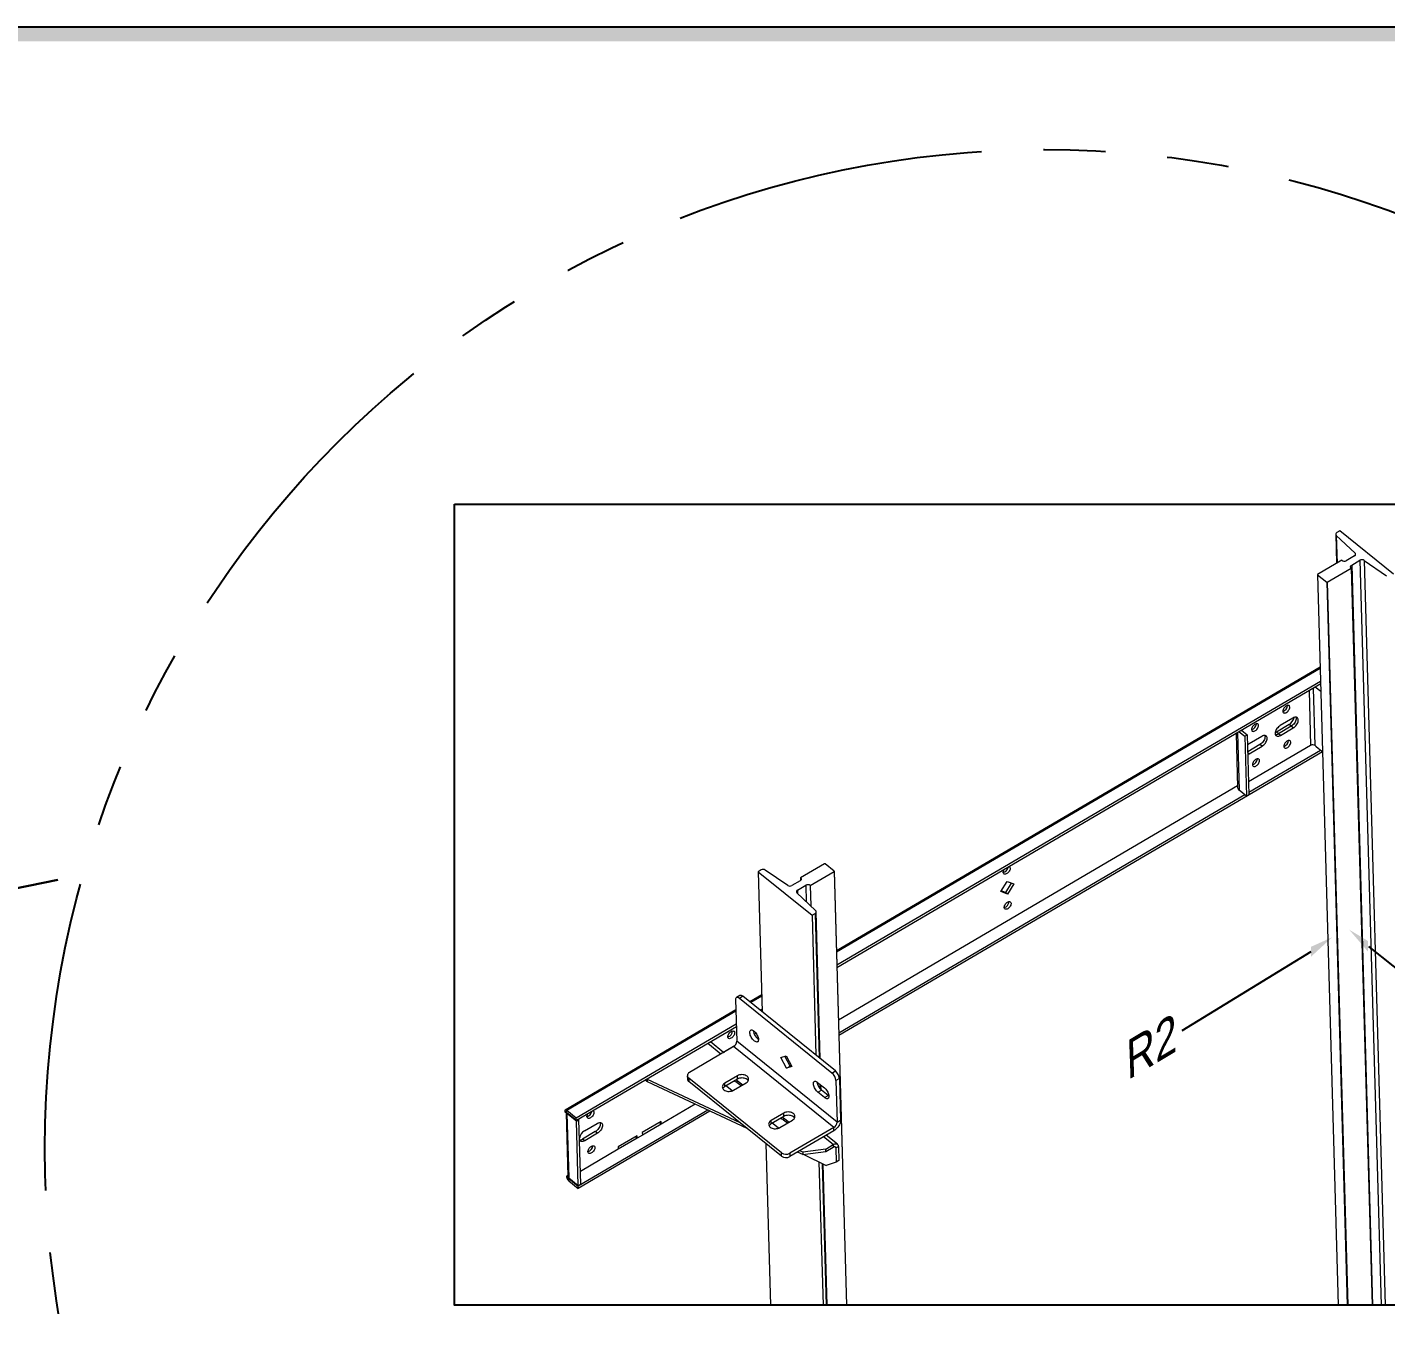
# Model space of a CAD drawing. Header units: inches. Extents: x 93 to 730, y 75 to 542.
# Drawn here: x 199.3 to 254.1, y 288.2 to 340.7 of the extents above; entities that cross this region are included whole.
import ezdxf

# ---------------------------------------------------------------- set-up
doc = ezdxf.new("R2010")
doc.units = ezdxf.units.IN
doc.header["$MEASUREMENT"] = 0
doc.linetypes.add('PHANTOM', pattern=[2.5, 1.25, -0.25, 0.25, -0.25, 0.25, -0.25])
doc.layers.add('DIM', color=3, linetype='Continuous')
doc.layers.add('TITLEBLK', color=8, linetype='Continuous')

# ---------------------------------------------------------------- blocks, each defined once
blk = doc.blocks.new('RAIL')
at = {"color": 7, "linetype": 'Continuous', "lineweight": 15}
for p, q in [((17.99163434322284, 50.72057506185996), (18.04309696361219, 48.89856961446156)), ((18.0234626674827, 50.65167626445202), (19.1991845666675, 49.53911714419434)), ((18.0234626674827, 50.65167626445202), (18.07249195436316, 48.91582163634894)), ((18.24758841361927, 50.93376971141754), (18.05933890389247, 50.82329107522446)), ((21.615880099695, 48.21848614378013), (18.24758841361927, 50.93376971141754)), ((19.16330776324386, 49.36750279050887), (18.64306833416094, 49.06218809034107)), ((19.1991845666675, 49.53911714419434), (19.203124263365, 49.39963437419675)), ((18.36403681198789, 49.08692138441069), (16.86104922593461, 48.20485789875585)), ((17.4651191505568, 47.71789854579572), (18.96706042285444, 48.59934797770416)), ((18.96706042285444, 48.59934797770416), (20.27071625982751, 2.444138263992954)), ((18.99101266517766, 48.78169945915562), (19.51125209426044, 49.08701415932364)), ((18.99101266517766, 48.78169945915562), (20.29981902740306, 2.444138263992954)), ((19.51125209426044, 49.08701415932364), (20.82868208301591, 2.444138263992954)), ((19.76329422649775, 49.08437099022706), (21.080649558831, 2.444138263992954)), ((19.76329422649775, 49.08437099022706), (21.1755884577309, 48.11065067668363)), ((16.86104922593461, 48.20485789875585), (16.85805662537001, 48.18206470391073)), ((16.85805662537001, 48.18206470391073), (18.14992627874761, 2.444138263992954)), ((16.85805662537001, 48.18206470391073), (17.43192288365714, 47.71945345572476)), ((17.43192288365714, 47.71945345572476), (18.7107260628996, 2.444138263992954)), ((17.43192288365714, 47.71945345572476), (17.4651191505568, 47.71789854579572)), ((17.4651191505568, 47.71789854579572), (18.743878411303, 2.444138263992954)), ((17.02144075844603, 42.39750668712645), (-13.26197275759623, 24.62497580838817)), ((17.02381298711848, 42.31352698562034), (-13.25960052892378, 24.54099610688201)), ((17.04681872432599, 41.49902051166305), (-13.23659479171636, 23.72648963292477)), ((17.05100852567125, 41.35068292573965), (-13.23240499037098, 23.57815204700114)), ((16.32281667763857, 40.92332674185332), (16.41947907768474, 37.50104823935226)), ((16.70630465393015, 37.48762058187987), (16.604592202888, 41.08869333069583)), ((17.06463114458165, 40.86839635821343), (16.71267122512597, 41.15212207879614)), ((14.98228577984085, 39.99839894987019), (14.98189339213874, 40.00632459268388)), ((15.31600501794622, 39.20964140945512), (14.51979422091932, 38.74236644493897)), ((11.83893199147616, 38.29185395788193), (11.94064444251913, 34.69078120906568)), ((11.94701101371493, 38.35528270598149), (12.29850569872823, 38.07193202519727)), ((12.10335746582956, 38.44703828520386), (12.45485215084284, 38.16368760441964)), ((13.02795241071067, 38.85145261464902), (13.02756138185694, 38.85937905493478)), ((15.07252764557239, 38.80194842011474), (14.27631684854629, 38.33467345559882)), ((14.40679583092404, 38.22949033317587), (14.27631684854629, 38.33467345559882)), ((15.20298352751689, 38.69675174066134), (14.40677273048999, 38.22947677614519)), ((15.20300662795015, 38.69676529769225), (14.40679583092404, 38.22949033317587)), ((14.53725171286774, 38.12429365372219), (15.33346250989467, 38.59156861823857)), ((15.20300662795015, 38.69676529769225), (15.07252764557239, 38.80194842011474)), ((15.33346250989467, 38.59156861823857), (15.20298352751689, 38.69675174066134)), ((11.75074299941934, 38.2400983679002), (11.8461351759218, 34.86279142334087)), ((12.29850569872823, 38.07193202519727), (12.45485215084284, 38.16368760441964)), ((12.29850569872823, 38.07193202519727), (12.40456965019368, 34.31679682457184)), ((12.45485215084284, 38.16368760441964), (12.56091610230831, 34.4085524037942)), ((13.24865015838674, 37.54980540544017), (12.48485198735978, 37.10155255004452)), ((16.41947907768474, 37.50104823935226), (12.53791050685371, 35.22305876347968)), ((13.36167164881607, 38.06269507423394), (12.56546221063846, 37.59542090719037)), ((12.58291970258688, 36.9773481159736), (13.37912914076449, 37.44462228301717)), ((13.37912914076449, 37.44462228301717), (13.24865015838674, 37.54980540544017)), ((14.53725171286774, 38.12429365372219), (14.40677273048999, 38.22947677614519)), ((15.04435685359903, 37.80080711220268), (15.04396446703487, 37.8087327147274)), ((16.77154407424257, 37.43502907780407), (16.70630465393015, 37.48762058187987)), ((16.77251393528519, 37.4006916870847), (16.77154407424257, 37.43502907780407)), ((17.15450385460957, 37.09417852724397), (-13.11245264078622, 19.33130583672323)), ((12.58291970258688, 36.9773481159736), (12.48615788467563, 37.05535079467143)), ((17.04523154320782, 37.18084585678338), (12.55701025669637, 34.54682801850748)), ((13.09002348446887, 36.6538607769815), (13.08963245675307, 36.66178717697835)), ((17.12972383121038, 37.11273379893254), (16.77251393528519, 37.4006916870847)), ((11.8434999476394, 34.95609570329736), (-13.13964817592426, 20.29414977573811)), ((12.30365964861647, 34.3981432771767), (-13.11664243871687, 19.47964330178041)), ((12.40456965019368, 34.31679682457184), (11.94064444251913, 34.69078120906568)), ((12.40456965019368, 34.31679682457184), (12.56091610230831, 34.4085524037942)), ((-14.01020985573749, 30.08733607434493), (-15.51215112803607, 29.20588664243655)), ((-13.97701358883808, 30.08578116441595), (-14.01020985573749, 30.08733607434493)), ((-13.40314733055081, 29.62316991622998), (-13.97701358883808, 30.08578116441595)), ((-17.97272129514886, 29.69722711255361), (-18.16097080487569, 29.58674847636058)), ((-18.16097080487569, 29.58674847636058), (-17.91308207720431, 20.81038596805206)), ((-18.16097080487569, 29.58674847636058), (-14.79267968581382, 26.87146536580985)), ((-16.30838493167832, 28.72086362991359), (-17.72067916291167, 29.69458394345702)), ((-15.53610337035832, 29.02353516098458), (-16.05634279944138, 28.71822046081701)), ((-15.51215112803607, 29.20588664243655), (-15.50758641096587, 29.0442753738327)), ((-14.9091275171688, 28.71831323573002), (-13.40613993111552, 29.60037672138481)), ((-13.40613993111552, 29.60037672138481), (-13.40314733055081, 29.62316991622998)), ((-13.40613993111552, 29.60037672138481), (-12.63911083527117, 2.444138263992954)), ((-13.40314733055081, 29.62316991622998), (-12.6354744399608, 2.444138263992954)), ((-2.979986362516854, 28.33980882851), (-2.581500644923665, 28.96859211800989)), ((-2.581500644923665, 28.96859211800989), (-2.161069495386698, 28.82040938235724)), ((-14.56855337266336, 27.15355835568869), (-15.74427527184815, 28.26611747594632)), ((-15.70839903543839, 28.43773228671859), (-15.18815960635558, 28.74304698688661)), ((-15.70839903543839, 28.43773228671859), (-15.70243341189311, 28.22652270362516)), ((-15.18815960635558, 28.74304698688661), (-15.15904692647723, 27.71232875052414)), ((-14.9091275171688, 28.71831323573002), (-14.87306995204273, 27.4417152004433)), ((-2.559555204731879, 28.1916260157841), (-2.979986362516854, 28.33980882851)), ((-2.690034187109859, 28.29680913820704), (-2.94932135250977, 28.38819600332323)), ((-2.322213460243944, 28.8772052937191), (-2.690034187109859, 28.29680913820704)), ((-2.559555204731879, 28.1916260157841), (-2.690034187109859, 28.29680913820704)), ((-2.161069495386698, 28.82040938235724), (-2.559555204731879, 28.1916260157841)), ((-14.79267968581382, 26.87146536580985), (-14.60443017608699, 26.98194400200316)), ((-14.79267968581382, 26.87146536580985), (-14.54479095814244, 18.09510285750139)), ((-14.60443017608699, 26.98194400200316), (-14.34896216603235, 17.937241217115)), ((-14.27671067424387, 17.87899528125661), (-14.53672504840353, 27.08465955828075)), ((-19.57523317547032, 21.57855832270184), (-19.50155481151265, 18.97001683238091)), ((-19.3067920715624, 21.83685968570853), (-19.52451909337628, 21.70908148077558)), ((-19.12363740325677, 21.78625186414854), (-19.34136442507088, 21.6584736592153)), ((-13.54229734459324, 16.98366725324325), (-19.34136442507088, 21.6584736592153)), ((-13.32457032277912, 17.11144545817598), (-19.12363740325677, 21.78625186414854)), ((-17.94322738185775, 21.87767183234075), (-18.69195727594979, 21.43826214837162)), ((-17.94085515318531, 21.79369213083459), (-18.63067078857364, 21.38885766017302)), ((-19.55693262832474, 20.93063109313141), (-30.24208301915343, 14.6598001921044)), ((-19.5545603996523, 20.84665139162479), (-30.14317951397845, 14.63247213231267)), ((-17.91784941597672, 20.97918565687689), (-18.03626631501521, 20.90968992471335)), ((-17.91365961463228, 20.83084807095366), (-17.92801449582345, 20.8224235725362)), ((-19.53155466244394, 20.03214491766755), (-29.54877504042003, 14.153304396853)), ((-19.5273648610995, 19.88380733174387), (-29.54458523907465, 14.00496681092932)), ((-20.50285960883608, 18.17237986781311), (-21.32047072455813, 18.83148134540062)), ((-20.33536200732368, 18.27068001590055), (-21.15297283953916, 18.92978126494455)), ((-13.21923190473922, 13.9056430354579), (-19.50155481151265, 18.97001683238091)), ((-18.1741358513689, 19.10860707888696), (-18.14694799990349, 19.12456290663533)), ((-19.71344715671955, 18.63566514788488), (-22.46283222465087, 17.02212409210347)), ((-20.22385984175722, 18.35223888081805), (-19.63023441176298, 18.70062187533711)), ((-13.43112424994706, 13.57129135096193), (-19.71344715671955, 18.63566514788488)), ((-16.73699072914707, 17.94834246568013), (-16.40625003118021, 18.0613599343734)), ((-16.38430458416136, 17.2843935904155), (-16.73699072914707, 17.94834246568013)), ((-16.1665775623475, 17.41217179534823), (-16.49526555543247, 18.0309426736336)), ((-16.40625003118021, 18.0613599343734), (-16.05356445320768, 17.39741151619603)), ((-16.38430458416136, 17.2843935904155), (-16.1665775623475, 17.41217179534823)), ((-16.05356445320768, 17.39741151619603), (-16.38430458416136, 17.2843935904155)), ((-16.07756287981451, 17.44258934537521), (-16.1665775623475, 17.41217179534823)), ((-13.54229734459324, 16.98366725324325), (-13.32457032277912, 17.11144545817598)), ((-25.15670182507375, 16.46733215458306), (-25.23765403542174, 16.5325902221764)), ((-25.15983499277297, 16.57826021405941), (-25.15670182507375, 16.46733215458306)), ((-19.29172092179442, 13.86060696006717), (-25.08848849715736, 16.57104567655972)), ((-25.08429869581244, 16.42270809063626), (-25.08848849715736, 16.57104567655972)), ((-18.85935690907505, 13.51206379602934), (-25.08429869581244, 16.42270809063626)), ((-22.59824463070166, 16.81669092751696), (-22.59240994499174, 16.61011712564408)), ((-16.71166747813319, 11.98261677525915), (-22.51073455861155, 16.6574231812312)), ((-22.51073455861155, 16.6574231812312), (-22.50489987290069, 16.45084937935854)), ((-16.70583279242305, 11.7760429733865), (-22.50489987290069, 16.45084937935854)), ((-19.45779789786727, 16.80824133882675), (-20.25400733604499, 16.34096717178295)), ((-20.24817265033437, 16.1343933699103), (-20.25400733604499, 16.34096717178295)), ((-19.45196321215758, 16.60166753695387), (-20.24817265033437, 16.1343933699103)), ((-19.71034474409294, 15.90270402837115), (-18.91413530591518, 16.36997819541494)), ((-19.47301194841882, 16.37244226831979), (-19.47720174976303, 16.52077985424347)), ((-19.47720174976303, 16.52077985424347), (-19.13172506078217, 16.24228046522927)), ((-19.23578774433841, 16.18120853822228), (-19.47301194841882, 16.37244226831979)), ((-19.45196321215758, 16.60166753695387), (-19.45779789786727, 16.80824133882675)), ((-14.44078078316844, 16.39929686068734), (-14.01793172252962, 16.05842522219757)), ((-14.30237141995161, 16.28772176948792), (-14.29415108566332, 15.99668540682165)), ((-14.22144343715365, 15.92228949602031), (-14.23011993726607, 16.2294761559391)), ((-13.07518324688374, 16.64196273071229), (-13.29291026869782, 16.51418452577906)), ((-13.29291026869782, 16.51418452577906), (-13.21923190473922, 13.9056430354579)), ((-13.07518324688374, 16.64196273071229), (-13.00150488292513, 14.03342124039114)), ((-19.79005079099386, 15.86551222672495), (-20.12864620613973, 16.13846440916956)), ((-14.42332329122002, 15.78122406947057), (-14.20559626940616, 15.90900227440352)), ((-14.00047423058191, 15.44035243098125), (-14.42332329122002, 15.78122406947057)), ((-13.78274720876806, 15.5681306359142), (-14.20559626940616, 15.90900227440352)), ((-14.00047423058191, 15.44035243098125), (-13.78274720876806, 15.5681306359142)), ((-13.7375767668272, 15.53593890941107), (-13.78274720876806, 15.5681306359142)), ((-30.26946869501199, 14.58931766881193), (-30.26849883738188, 14.55498039895861)), ((-30.13898971263399, 14.48413454638899), (-30.26946869501199, 14.58931766881193)), ((-30.13801985500436, 14.44979727653566), (-30.26849883738188, 14.55498039895861)), ((-30.18388894499051, 14.4867748990527), (-30.07145090388215, 10.50596860033716)), ((-30.13898971263399, 14.48413454638899), (-30.14317951397845, 14.63247213231267)), ((-29.54877504042003, 14.153304396853), (-30.14317951397845, 14.63247213231267)), ((-30.13898971263399, 14.48413454638899), (-30.13801985500436, 14.44979727653566)), ((-29.54458523907465, 14.00496681092932), (-30.13898971263399, 14.48413454638899)), ((-30.13801985500436, 14.44979727653566), (-30.11393017933619, 14.4639348672157)), ((-21.32256529396835, 14.66380517784398), (-29.42882268742076, 9.906458065708648)), ((-21.1795554787584, 14.59693749301334), (-29.42463288948989, 9.75812060065141)), ((-22.10781467890794, 15.03097110482946), (-24.23512817117404, 13.78250733075635)), ((-16.55826464113548, 14.47083836438424), (-17.35447407931227, 14.00356419734015)), ((-16.55242995542463, 14.26426456251113), (-16.55826464113548, 14.47083836438424)), ((-29.54361538144593, 13.97062954107599), (-30.13801985500436, 14.44979727653566)), ((-30.13801985500436, 14.44979727653566), (-30.02419702088469, 10.41996315159918)), ((-29.54458523907465, 14.00496681092932), (-29.54877504042003, 14.153304396853)), ((-29.54361538144593, 13.97062954107599), (-29.38726621163352, 14.06238671524306)), ((-29.42979254732626, 9.940795416139508), (-29.54361538144593, 13.97062954107599)), ((-29.38726621163352, 14.06238671524306), (-29.4123247989655, 14.08258721352308)), ((-29.27344337751313, 10.03255259030635), (-29.38726621163352, 14.06238671524306)), ((-29.04028665074199, 13.35986997603237), (-28.24407721256449, 13.82714414307617)), ((-24.2396283234319, 13.94183271813813), (-25.41628287865689, 13.25128541886272)), ((-24.23512817117404, 13.78250733075635), (-25.41178272639783, 13.09196003148139)), ((-24.23512817117404, 13.78250733075635), (-24.35139950041264, 13.87623722682724)), ((-24.23512817117404, 13.78250733075635), (-24.2396283234319, 13.94183271813813)), ((-17.34863939360235, 13.79699039546733), (-17.35447407931227, 14.00356419734015)), ((-16.55242995542463, 14.26426456251113), (-17.34863939360235, 13.79699039546733)), ((-16.89051696724823, 13.52810879519518), (-17.22911294940795, 13.80106143472682)), ((-16.81081148735996, 13.56530105392841), (-16.01460204918249, 14.03257522097243)), ((-16.57347869168609, 14.03503929387699), (-16.57766849303124, 14.18337687980068)), ((-16.57766849303124, 14.18337687980068), (-16.23219180404971, 13.90487749078648)), ((-16.33625448760569, 13.84380556377954), (-16.57347869168609, 14.03503929387699)), ((-13.21923190473922, 13.9056430354579), (-13.00150488292513, 14.03342124039114)), ((-28.35709870299479, 13.31425447428234), (-29.15330814117158, 12.84698030723854)), ((-29.02282915879451, 12.7417971848156), (-29.15330814117158, 12.84698030723854)), ((-28.22661972061678, 13.20907135185985), (-29.02282915879451, 12.7417971848156)), ((-28.22661972061678, 13.20907135185985), (-28.35709870299479, 13.31425447428234)), ((-25.74750504830888, 13.05689992679316), (-26.92415688583526, 12.36635422246246)), ((-25.74300489605008, 12.89757453941138), (-26.91965673357714, 12.20702883508113)), ((-25.74300489605008, 12.89757453941138), (-25.85927622528962, 12.99130443548233)), ((-25.74300489605008, 12.89757453941138), (-25.74750504830888, 13.05689992679316)), ((-25.41178272639783, 13.09196003148139), (-25.74300489605008, 12.89757453941138)), ((-25.41628287865689, 13.25128541886272), (-25.41178272639783, 13.09196003148139)), ((-13.43112424994706, 13.57129135096193), (-16.18050931787718, 11.95775029518029)), ((-13.42528956423595, 13.36471754908928), (-16.17467463216727, 11.75117649330764)), ((-13.46305678351752, 12.49737820153285), (-14.06978486665503, 12.9864803778612)), ((-13.19901495546017, 12.51785107801885), (-13.90228726514192, 13.08478052594864)), ((-13.42528956423595, 13.36471754908928), (-13.43112424994706, 13.57129135096193)), ((-26.91965673357714, 12.20702883508113), (-29.29548197251438, 10.81272011888802)), ((-26.92415688583526, 12.36635422246246), (-26.91965673357714, 12.20702883508113)), ((-17.68008969041301, 12.56142012211325), (-17.3943266393849, 2.444138263992954)), ((-16.70583279242305, 11.7760429733865), (-16.71166747813319, 11.98261677525915)), ((-16.18050931787718, 11.95775029518029), (-16.17467463216727, 11.75117649330764)), ((-15.36731482682026, 11.87926258211894), (-15.69519375372278, 12.0325715701822)), ((-15.3715046281647, 12.02760016804262), (-15.55637386257024, 12.11404078911033)), ((-13.93592537643741, 12.21986418664795), (-15.3715046281647, 12.02760016804262)), ((-15.3715046281647, 12.02760016804262), (-15.36731482682026, 11.87926258211894)), ((-15.36731482682026, 11.87926258211894), (-13.93173557509294, 12.07152660072433)), ((-13.93592537643741, 12.21986418664795), (-13.46305678351752, 12.49737820153285)), ((-13.93173557509294, 12.07152660072433), (-13.93592537643741, 12.21986418664795)), ((-13.93173557509294, 12.07152660072433), (-13.45886698217214, 12.34904061560923)), ((-13.46305678351752, 12.49737820153285), (-13.45886698217214, 12.34904061560923)), ((-13.29833073781612, 12.29245893121799), (-13.39819426042408, 12.37296198950838)), ((-13.29833073781612, 12.29245893121799), (-13.14198428570162, 12.38421451043985)), ((-13.29833073781612, 12.29245893121799), (-13.27334227201837, 11.40775620014188)), ((-13.14198428570162, 12.38421451043985), (-13.11699581990365, 11.49951177936424)), ((-15.29509903747979, 11.88893446772454), (-13.91228421340577, 11.18942354960382)), ((-14.35608072615366, 11.41392206918187), (-14.10272880582755, 2.444138263992954)), ((-14.16193683774657, 11.31571350710135), (-13.91135882238149, 2.444138263992954)), ((-13.84075248949694, 2.444138263992954), (-14.0903070153679, 11.27947743090147)), ((-13.27334227201837, 11.40775620014188), (-13.91228421340577, 11.18942354960382)), ((-13.11699581990365, 11.49951177936424), (-13.27334227201837, 11.40775620014188)), ((-30.07334073550396, 10.57287978190379), (-30.15467600326244, 10.52514627402195)), ((-30.15467600326244, 10.52514627402195), (-30.15370614335762, 10.49080892359098)), ((-30.02419702088469, 10.41996315159918), (-30.15467600326244, 10.52514627402195)), ((-30.02322716097987, 10.38562580116826), (-30.15370614335762, 10.49080892359098)), ((-30.02419702088469, 10.41996315159918), (-30.02322716097987, 10.38562580116826)), ((-30.02419702088469, 10.41996315159918), (-29.42979254732626, 9.940795416139508)), ((-29.999137485311, 10.39976339184835), (-30.02322716097987, 10.38562580116826)), ((-30.02322716097987, 10.38562580116826), (-29.42882268742076, 9.906458065708648)), ((-30.02322716097987, 10.38562580116826), (-30.01903736304828, 10.23728833611108)), ((-30.01903736304828, 10.23728833611108), (-29.42463288948989, 9.75812060065141)), ((-29.42979254732626, 9.940795416139508), (-29.27344337751313, 10.03255259030635)), ((-29.42463288948989, 9.75812060065141), (-29.42882268742076, 9.906458065708648))]:
    blk.add_line(p, q, dxfattribs=at)
for p, q in [((20.045600614737, 24.89746584371187), (27.45894390281666, 19.00462126139257)), ((16.43747438628574, 24.57298550406296), (8.365801119542482, 19.62007053879086))]:
    blk.add_line(p, q)
blk.add_lwpolyline([(-37.16986395292713, 52.61411752691936), (38.44234082174341, 52.61411752691936), (38.44234082174341, 2.444138263992954), (-37.16986395292713, 2.444138263992954)], close=True)
at = {"color": 7, "linetype": 'Continuous', "lineweight": 15, "flags": 128}
for points in [[(18.96706042285444, 48.59934797770364), (18.94627237651213, 48.6199805917949), (18.93184698818561, 48.64308588726493), (18.92433778669607, 48.66777471301441), (18.92403345097821, 48.6930988465183), (18.93094599042382, 48.71808512948843), (18.94480877935689, 48.74177301710449), (18.96509169945554, 48.76325347907351), (18.9910126651767, 48.78169945915539)], [(15.1127647622186, 39.89321582744748), (15.1068084316658, 39.93326506177408), (15.09162403167562, 39.96599574571155), (15.06787226990974, 39.98997503020792), (15.03659249307987, 40.00415626945926), (14.99915045679751, 40.00791864987661), (14.95718358256426, 40.00109797213247), (14.912527536808, 39.98399402082833), (14.86713110829166, 39.95735206294052), (14.8229795754531, 39.92233720564377), (14.78200230467195, 39.88048016818556), (14.74599175643911, 39.83361041726926), (14.7165187518238, 39.78377498455507), (14.69487408507337, 39.73315374217088), (14.68200368791477, 39.68395844309509), (14.67846845796745, 39.63833886406491), (14.68442342967097, 39.59828883226527), (14.69960782055728, 39.56555847063782), (14.72335958687472, 39.54157902498679), (14.7546407225546, 39.52739858320757), (14.79208139543536, 39.52363556647254), (14.83404827877177, 39.53045592190688), (14.87870567882567, 39.54756083183895), (14.92410210734209, 39.57420278972631), (14.96825228588284, 39.60921668839632), (15.00922954756095, 39.65107404816405), (15.04524145919373, 39.69794443539752), (15.07471310496067, 39.74777907063964), (15.09635776715953, 39.79840047417827), (15.10922817342208, 39.84759545094471), (15.1127647622186, 39.89321582744748)], [(15.50921262482274, 39.2629710750565), (15.51351303012808, 39.24770547050827), (15.51997633030641, 39.19694546006991), (15.51654449182087, 39.14037825562565), (15.50331821498929, 39.07972054925062), (15.48070262542657, 39.0168172336617), (15.44938280780332, 38.95357838724317), (15.41031148959544, 38.89192625653692), (15.36467487172104, 38.83373342746228), (15.31385964051088, 38.7807680790562), (15.25941164906175, 38.73464073741218), (15.20298352751689, 38.69675174066083)], [(15.50924170687182, 39.26296848339138), (15.51353613056213, 39.24771902753918), (15.51999943073963, 39.19695901710037), (15.51656759225409, 39.14039181265662), (15.50334131542337, 39.07973410628131), (15.4807257258598, 39.01683079069238), (15.44940590823751, 38.95359194427408), (15.41033459002881, 38.89193981356789), (15.36469797215437, 38.83374698449325), (15.31388274094493, 38.78078163608689), (15.25943474949582, 38.73465429444315), (15.20300662795015, 38.6967652976918)], [(15.33346250989385, 38.59156861823811), (15.38989063143953, 38.62945761498969), (15.44433862288864, 38.6755849566332), (15.4951538540989, 38.72855030503979), (15.54079047197331, 38.7867431341142), (15.57986179018121, 38.8483952648204), (15.6111816078035, 38.91163411123875), (15.63379719736707, 38.97453742682814), (15.64702347419865, 39.03519513320293), (15.65045531268333, 39.09176233764714), (15.64399201250583, 39.14252234808555), (15.62782638473956, 39.18593072648179), (15.6024528618301, 39.22067050684689), (15.56864033212292, 39.24568474510738), (15.52741725865698, 39.26021431236609), (15.48003522478155, 39.26381696587629), (15.42793394788032, 39.25638334976793), (15.37269836303039, 39.23814031435296), (15.31600501794543, 39.20964140945489)], [(13.15843139308845, 38.7462694922263), (13.15247642138493, 38.78631952402549), (13.13729066254544, 38.81904941049038), (13.11353890077959, 38.84302869498674), (13.08225912394889, 38.85720993423809), (13.04481708766735, 38.86097231465521), (13.0028515722833, 38.85415243438388), (12.95819416767782, 38.83704768560716), (12.9127977391615, 38.81040572771934), (12.86864620632292, 38.77539087042237), (12.82766893554177, 38.73353383296444), (12.79165838730975, 38.68666408204814), (12.76218538269364, 38.63682864933367), (12.74054071594318, 38.58620740694977), (12.72767031878462, 38.53701210787392), (12.72413508883727, 38.49139252884373), (12.73009006054082, 38.4513424970441), (12.74527445142709, 38.4186121354162), (12.76902621774457, 38.39463268976567), (12.80030735342359, 38.3804522479864), (12.83774802630518, 38.37668923125136), (12.87971490964244, 38.3835095866857), (12.92437230969551, 38.40061449661778), (12.96976873821194, 38.42725645450514), (13.01392027560186, 38.46227115064744), (13.05489617843077, 38.50412771294287), (13.09090809006358, 38.55099810017634), (13.12037973583048, 38.60083273541846), (13.14202439802935, 38.65145413895686), (13.15489616314113, 38.70064991319612), (13.15843139308845, 38.7462694922263)], [(14.51979422091932, 38.74236644493851), (14.4633661016494, 38.70447736760963), (14.40891811020109, 38.65835002596583), (14.35810287899093, 38.60538467755953), (14.31246626111653, 38.54719184848489), (14.27339494518438, 38.4855396372011), (14.24207512300967, 38.42230095193793), (14.2194595334461, 38.35939763634849), (14.20623461546455, 38.29874072744627), (14.20280141812981, 38.24217272552949), (14.20926607715654, 38.19141351256371), (14.22543034607443, 38.14800433669484), (14.25080386898387, 38.11326455632974), (14.28461640324173, 38.08825015691463), (14.32583947443274, 38.07372067023323), (14.37322150830829, 38.07011801672274), (14.4253227852094, 38.07755163283116), (14.48055837005933, 38.09579466824613), (14.53725171286774, 38.12429365372174)], [(14.27631684854629, 38.33467345559836), (14.21962350573784, 38.30617447012276), (14.20655873645077, 38.30098104391624)], [(12.56546221063846, 37.59542090718992), (12.50903273252004, 37.55753103238845), (12.47280840382675, 37.52796250631616)], [(13.55487925569255, 38.11602473983532), (13.55917966099872, 38.10075913528709), (13.56564296117622, 38.04999912484874), (13.56221112269071, 37.99343192040448), (13.54898484585914, 37.93277421402922), (13.52636925629639, 37.8698708984403), (13.49504943867316, 37.806632052022), (13.45597812046526, 37.7449799213158), (13.41034150259088, 37.6867870922411), (13.35952763022991, 37.63382254130738), (13.30507827993159, 37.587694402191), (13.2486501583858, 37.54980540543966)], [(13.37912914076367, 37.44462228301694), (13.43555726230935, 37.48251127976852), (13.49000661260777, 37.52863941888461), (13.54082048496875, 37.58160396981862), (13.58645710284316, 37.6397967988928), (13.62552842105103, 37.70144892959928), (13.65684823867417, 37.76468777601758), (13.67946382823689, 37.82759109160696), (13.69269010506846, 37.88824879798176), (13.69612194355398, 37.94481600242602), (13.68965864337565, 37.99557601286438), (13.67349301560938, 38.03898439126061), (13.64811949269995, 38.07372417162571), (13.61430696299357, 38.09873840988621), (13.5730838895268, 38.11326797714491), (13.52570185565045, 38.11687063065517), (13.47360193759866, 38.10943781201911), (13.41836499390024, 38.09119397913156), (13.36167164881607, 38.06269507423349)], [(15.17483583597681, 37.69562398977996), (15.16887950428617, 37.73567326439542), (15.15369510998539, 37.76840374688936), (15.12994334480572, 37.79238315225143), (15.09866357025174, 37.80656431092569), (15.06122153738301, 37.8103265704766), (15.01925465404673, 37.80350621504249), (14.97459861284204, 37.78640210258322), (14.92920218432559, 37.75976014469541), (14.88505064693555, 37.72474544855334), (14.84407338525745, 37.68288808878555), (14.80806283361176, 37.63601845873575), (14.77858982671992, 37.58618310659864), (14.75694516338314, 37.53556174334847), (14.7440747605342, 37.48636664571598), (14.74053953172563, 37.44074702639688), (14.74649450456707, 37.40069695430884), (14.7616788977291, 37.36796651210381), (14.78543066404657, 37.34398706645277), (14.81671179631195, 37.32980674554), (14.85415247146929, 37.32604364822788), (14.89611935366779, 37.33286404395039), (14.94077675485971, 37.34996891359361), (14.98617318337602, 37.37661087148143), (15.03032336077894, 37.41162481043983), (15.07130062359488, 37.45348212991871), (15.10731253295205, 37.50035259773), (15.13678418213249, 37.55018711210562), (15.15842884433135, 37.60080851564447), (15.17129924831809, 37.65000357298823), (15.17483583597681, 37.69562398977996)], [(12.48953892359651, 36.93562776066324), (12.52622500092914, 36.94884833302496), (12.58291970258608, 36.97734811597314)], [(13.2205024668458, 36.54867765455856), (13.21454749400436, 36.5887277266466), (13.19936174085521, 36.62145741166796), (13.17560997567557, 36.64543681703032), (13.14433020112156, 36.65961797570458), (13.10688816825285, 36.6633802352552), (13.06492264376573, 36.65656067729344), (13.02026524371186, 36.63945576736182), (12.97486881519541, 36.61281380947401), (12.9307172778054, 36.57779911333216), (12.88974001612729, 36.53594175356437), (12.8537294644816, 36.48907212351435), (12.82425645758974, 36.43923677137747), (12.80261179425298, 36.38861540812729), (12.78974139140487, 36.33942031049486), (12.78620616259465, 36.2938006911757), (12.79216113543691, 36.25375061908767), (12.80734552859894, 36.22102017688263), (12.83109729491639, 36.1970407312316), (12.8623784271818, 36.18286041031882), (12.89981910233911, 36.17909731300648), (12.94178598453857, 36.18591770872922), (12.98644338572956, 36.20302257837244), (13.03183981424587, 36.22966453626026), (13.07599135049799, 36.26467927269124), (13.1169672544647, 36.30653579469754), (13.15297916382187, 36.35340626250883), (13.18245081300233, 36.40324077688445), (13.2040954752012, 36.4538621804233), (13.21696723803723, 36.50305803523963), (13.2205024668458, 36.54867765455856)], [(-2.447395204407627, 29.90758815204276), (-2.421566981212607, 29.88925996990992), (-2.401991257258146, 29.86074895906779), (-2.391362888409191, 29.82415852345542), (-2.390146353657144, 29.78108778729904), (-2.398394818333998, 29.73341903957424), (-2.415747817230283, 29.68323570617139), (-2.441446900014114, 29.63273092724916), (-2.474368917508571, 29.58411217086478), (-2.51307501141423, 29.53950416666839), (-2.555873546810744, 29.50085659922979), (-2.600894024050376, 29.46985862776728), (-2.64616882092929, 29.44786470164803), (-2.689719217889945, 29.43583637464565), (-2.729641851098876, 29.43429926776037), (-2.764191911201806, 29.44332045427711), (-2.791859394853276, 29.4625058131021), (-2.811435114256028, 29.49101666278983), (-2.822063483106177, 29.52760709840243), (-2.823280017858224, 29.57067783455835), (-2.815031553180205, 29.61834658228315), (-2.797678558836537, 29.66853007684136), (-2.7737111222321, 29.71608200883054)], [(-15.51215112803607, 29.2058866424361), (-15.49136308169386, 29.1852540283453), (-15.47693769336618, 29.16214873287481), (-15.46942849187673, 29.13745990712528), (-15.46912415615984, 29.11213577362145), (-15.47603669560459, 29.08714949065131), (-15.4898994845384, 29.06346160303525), (-15.51018240463728, 29.04198114106572), (-15.53610337035832, 29.02353516098458)], [(-2.550461273705736, 27.6843151564226), (-2.505186473413971, 27.70630896167603), (-2.461636076453573, 27.71833728867819), (-2.421713445519543, 27.7198744761406), (-2.387163384278438, 27.7108532493354), (-2.359495902903063, 27.6916679710875), (-2.339920182362164, 27.66315708111154), (-2.329291813512953, 27.62656664549894), (-2.328075276485293, 27.58349582876548), (-2.336323741162118, 27.53582708104068), (-2.353676740058432, 27.48564374763737), (-2.379375823980183, 27.43513900900405), (-2.412297840905808, 27.38652023247533), (-2.451003936518248, 27.34191228871219), (-2.493802472483594, 27.30326474141816), (-2.538822946878525, 27.27226666923372), (-2.58409774660214, 27.25027284383589), (-2.627648142993706, 27.23824449668922), (-2.667570774496113, 27.23670732937114), (-2.702120835168131, 27.24572853603195), (-2.729788317681425, 27.26491385456859), (-2.749364037084206, 27.29342470425581), (-2.759992405934327, 27.33001513986864), (-2.761208942961986, 27.37308595660193), (-2.752960478284194, 27.42075470432667), (-2.735607480526085, 27.47093807801889), (-2.709908395466385, 27.52144277636336), (-2.676986379110559, 27.57006157303618), (-2.638280282928093, 27.61466949665521), (-2.595481747531579, 27.65331706409404), (-2.550461273705736, 27.6843151564226)], [(-19.34136442507156, 21.65847365921485), (-19.38835456428455, 21.69119589083397), (-19.43324065015679, 21.71210385121896), (-19.47429808864422, 21.72039502797395), (-19.5099486274267, 21.71574961571184), (-19.53882231119491, 21.69834644324612), (-19.55980958961524, 21.66885395412197), (-19.57210415280736, 21.62840678294367), (-19.57523317547128, 21.57855832270161)], [(-20.06523316442593, 19.24818338840976), (-20.06169657562918, 19.29380376491258), (-20.0488261784707, 19.34299906398883), (-20.02718151172013, 19.39362030637227), (-19.99770986595345, 19.44345494161439), (-19.96169795887215, 19.49032549000276), (-19.92072068809097, 19.53218252746098), (-19.87657051410184, 19.56719658728537), (-19.83117408558527, 19.59383854517318), (-19.78651668097979, 19.61094329395041), (-19.74454980674656, 19.61776397169433), (-19.70710912931338, 19.61400079380462), (-19.67582799363433, 19.59982035202512), (-19.65207623186859, 19.5758410675295), (-19.63689183187842, 19.54311038359197), (-19.63093686017476, 19.50306035179233), (-19.63447209012196, 19.45744077276214), (-19.64734249638457, 19.40824579599592), (-19.66898715858341, 19.35762439245707), (-19.6984601631994, 19.30778895974288), (-19.73447071598312, 19.26091936998171), (-19.77544797766041, 19.21906201021352), (-19.81959951505127, 19.18404731407162), (-19.86499594356667, 19.1574053561838), (-19.90965198477227, 19.14030124372476), (-19.95161886810871, 19.13348088829042), (-19.98906089983853, 19.13724310755288), (-20.02034067666946, 19.15142434680422), (-20.04409244298694, 19.17540379245526), (-20.05927683387321, 19.20813415408321), (-20.06523316442593, 19.24818338840976)], [(-18.42401459106082, 19.61030419397042), (-18.37794932956666, 19.56882548896226), (-18.33295800074978, 19.51964971193797), (-18.29033533041149, 19.46419161706785), (-18.25130715760281, 19.40404602511637), (-18.21699679095903, 19.34094432375497), (-18.18839024139538, 19.27670061294816), (-18.16631104851862, 19.21316400926577), (-18.15139486123797, 19.15216224783757), (-18.14407023731303, 19.09544966763923), (-18.1445478388587, 19.04465818536528), (-18.152814072924, 19.00124870290404), (-18.16863104204123, 18.9664701212385), (-18.19154383864264, 18.94132332955633), (-18.22089355512298, 18.92653137677109), (-18.25583557910213, 18.92252020302436), (-18.29536468373755, 18.92940453391907), (-18.33834325352711, 18.94698669640894), (-18.38353576546908, 18.97476110726564), (-18.42964160429511, 19.01192844258048), (-18.47533424230542, 19.0574193475602), (-18.51929979628233, 19.10992551843623), (-18.56027269340731, 19.16793632813921), (-18.59707486672096, 19.229782706832), (-18.62864704751263, 19.29368567552331), (-18.65408149345024, 19.35780666701987), (-18.6726459449211, 19.42030116970864), (-18.68380672174419, 19.47937136339982), (-18.68724264623665, 19.53331765942931), (-18.68285504271174, 19.58058865270482), (-18.67076977146763, 19.6198237076037), (-18.65133479950677, 19.64989446565465), (-18.62510889151076, 19.66993604527494), (-18.59284707299807, 19.67937185981185), (-18.55547700305939, 19.67793047757561), (-18.51407396726648, 19.66565286533324), (-18.46982873740228, 19.64289230667066), (-18.42401459106082, 19.61030419397042)], [(-20.32641267604234, 18.27593202724574), (-20.28028796102717, 18.31434980348865), (-20.22385984175722, 18.35223888081759)], [(-22.46283222465087, 17.02212409210279), (-22.51467415609389, 16.98523213193971), (-22.55523727859304, 16.94227280294632), (-22.58296449881604, 16.89489645878461), (-22.59678957770649, 16.84492389284463), (-22.59618226511989, 16.79427482836434), (-22.5811622197856, 16.74489774579462), (-22.55231065129615, 16.69868840941297), (-22.51073455861155, 16.6574231812312)], [(-20.25400733604499, 16.34096717178249), (-20.30643851010251, 16.30444421680585), (-20.34901772567559, 16.26237189833114), (-20.3804499779385, 16.21603073272843), (-20.39978122063499, 16.16682655584918), (-20.40642303034917, 16.11625551206771), (-20.40017544246055, 16.06585431927698), (-20.38122746858392, 16.01715336395267), (-20.35015331263614, 15.97163390028095), (-20.30789894768208, 15.9306774788036), (-20.25574729337907, 15.89553030336378), (-20.19528395053183, 15.86725857272569), (-20.12834414648475, 15.8467227475706), (-20.05696363970105, 15.83454554469603), (-19.98331162702948, 15.83109760202638), (-19.90962421797593, 15.83648360071106), (-19.83814211281302, 15.85053934759145), (-19.77103560140233, 15.87283945820758), (-19.71034474409294, 15.90270402837069)], [(-20.12864620614067, 16.1384644091691), (-20.17090057109519, 16.17942083064645), (-20.17108242695662, 16.17963557401924)], [(-19.52963230522337, 16.55608560960235), (-19.52935261223058, 16.55592828424233), (-19.47720174976303, 16.52077985424296)], [(-18.91413530591518, 16.36997819541449), (-18.86170469887153, 16.40650160747839), (-18.81912491628552, 16.44857346886607), (-18.78769323103461, 16.49491509155575), (-18.76836198833809, 16.54411926843477), (-18.76171961161103, 16.59468985512973), (-18.76796776651327, 16.64509150500749), (-18.78691574038987, 16.69379246033151), (-18.81798989633697, 16.73931192400352), (-18.86024369427832, 16.78026788839384), (-18.91239591559497, 16.8154155209204), (-18.97285925844199, 16.84368725155855), (-19.03979906248952, 16.86422307671336), (-19.11117900225912, 16.87639982250096), (-19.18483158194363, 16.87984822225781), (-19.2585189909974, 16.87446222357312), (-19.33000052914741, 16.86040601960599), (-19.39710760757077, 16.8381063660766), (-19.45779789786727, 16.80824133882629)], [(-18.78658636356067, 16.49702108610609), (-18.81215521062705, 16.53273812213064), (-18.85440900856841, 16.57369408652073), (-18.90656122988435, 16.60884171904729), (-18.96702457273136, 16.63711344968544), (-19.03396437677867, 16.65764927484054), (-19.10534431654827, 16.66982602062831), (-19.178996896233, 16.67327442038521), (-19.25268430528723, 16.66788842170001), (-19.32416584343724, 16.65383221773288), (-19.39127292186086, 16.63153256420395), (-19.45196321215758, 16.60166753695364)], [(-14.42332329122002, 15.78122406947011), (-14.47065862114584, 15.82397040329067), (-14.51682116724413, 15.87480815356014), (-14.56040808360305, 15.93219257110343), (-14.60009511789423, 15.99437957761677), (-14.63467581463365, 16.05947973157066), (-14.66310026068183, 16.12551560473923), (-14.68450442820784, 16.19047976831166), (-14.69823747719153, 16.25239900839279), (-14.70388276615736, 16.30939157969738), (-14.70126892977962, 16.35972590096583), (-14.69047524993934, 16.4018733902754), (-14.67182899755215, 16.43455167803779), (-14.64589727724331, 16.45676937301249), (-14.61346832893457, 16.46785067529174), (-14.57552671064465, 16.46745915136262), (-14.53322584908034, 16.4556067884273), (-14.487850887279, 16.43265302207658), (-14.44078078316844, 16.39929686068638)], [(-14.01793172253034, 16.05842522219757), (-13.97059637439673, 16.01567824375735), (-13.92443383740328, 15.96484081579774), (-13.88084692104343, 15.90745639825417), (-13.84115987764838, 15.84526906943074), (-13.80657919001283, 15.78016923778694), (-13.77815474396465, 15.71413336461836), (-13.75675057643866, 15.64916920104616), (-13.74301752745495, 15.58724996096504), (-13.73737168058011, 15.53025725488305), (-13.73998607486615, 15.479923068392), (-13.75077975470714, 15.43777557908265), (-13.76942600709432, 15.40509729131975), (-13.79535772740388, 15.38287959634533), (-13.82778666660801, 15.37179797175645), (-13.86572829400183, 15.37218981799498), (-13.90802915556614, 15.38404218093058), (-13.95340410826361, 15.40699562497167), (-14.00047423058191, 15.44035243098079)], [(-30.14317951397936, 14.63247213231216), (-30.16855422353891, 14.65014217770386), (-30.19279277228125, 14.66143252659145), (-30.21496365246082, 14.66590943773832), (-30.23421491780965, 14.66340079369434), (-30.249806798495, 14.65400317948155), (-30.26113997763633, 14.63807758966004), (-30.26777889345277, 14.61623577088932), (-30.26946869501199, 14.58931766881147)], [(-28.50517169721905, 14.61497138331492), (-28.47934175423075, 14.5966442104833), (-28.45976634875609, 14.56813301273343), (-28.44913783128257, 14.53154266434444), (-28.44792129653075, 14.48847192818857), (-28.45616990983194, 14.44080309323988), (-28.47352259024817, 14.39061994674432), (-28.49922346713737, 14.34011411490962), (-28.53214423194316, 14.29149609369483), (-28.57085018253241, 14.24688817360726), (-28.61364760324807, 14.20824126034546), (-28.65866956142065, 14.17724241976219), (-28.70394312153465, 14.15524921946763), (-28.74749512151237, 14.14321995169689), (-28.78741761140606, 14.14168292892037), (-28.82196641881961, 14.1507048506063), (-28.84963569657597, 14.16988915651905), (-28.86921109749915, 14.19840019311431), (-28.87983961497267, 14.23499054150324), (-28.88105614972449, 14.27806127765916), (-28.8728075364233, 14.3257301126078), (-28.85545486055946, 14.37591342025831), (-28.83148570416122, 14.42346636154849)], [(-16.01460204918317, 14.03257522097198), (-15.96217087512568, 14.06909817594862), (-15.91959165955257, 14.1111704944235), (-15.88815940728875, 14.15751166002599), (-15.86882816459342, 14.20671583690546), (-15.86218635487901, 14.25728688068745), (-15.86843394276764, 14.30768807347772), (-15.88738191664424, 14.35638902880174), (-15.91845607259108, 14.40190849247375), (-15.96071043754654, 14.44286491395087), (-16.0128620918484, 14.47801208939086), (-16.07332543469636, 14.50628382002901), (-16.14026523874389, 14.52681964518359), (-16.21164574552617, 14.53899684805867), (-16.285297758198, 14.54244479072804), (-16.35898516725223, 14.53705879204335), (-16.4304672724154, 14.52300304516325), (-16.49757378382492, 14.50070293454684), (-16.55826464113548, 14.47083836438372)], [(-28.05086960568815, 13.88047380867755), (-28.04656784153349, 13.86520900160184), (-28.04010590020516, 13.81444819369091), (-28.0435363798415, 13.75788178671928), (-28.05676401552131, 13.6972232828719), (-28.07937960508499, 13.63431996728252), (-28.11069942270754, 13.57108112086468), (-28.14976938206669, 13.50942978763032), (-28.19540735878971, 13.45123616108356), (-28.2462212311508, 13.39827161015), (-28.30067058144897, 13.35214347103346), (-28.35709870299479, 13.31425447428188)], [(-28.2440772125652, 13.82714414307571), (-28.18738386748115, 13.85564304797373), (-28.13214692378193, 13.87388688086128), (-28.08004700573014, 13.88131969949757), (-28.03266361300538, 13.87771784345966), (-27.99144189838796, 13.86318747872861), (-27.95762936868144, 13.83817324046817), (-27.93225584577212, 13.80343346010307), (-27.91608885915548, 13.7600258791789), (-27.90962691782741, 13.70926507126842), (-27.91305739746349, 13.65269866429628), (-27.92628503314381, 13.5920401604489), (-27.94890062270724, 13.52913684485998), (-27.98022044033047, 13.46589799844168), (-28.01929039968917, 13.40424666520755), (-28.06492837641173, 13.34605303866084), (-28.11574224877279, 13.29308848772706), (-28.17019159907122, 13.24696034861074), (-28.22661972061678, 13.20907135185939)], [(-17.35447407931227, 14.0035641973397), (-17.40690468635688, 13.96704078527631), (-17.44948446894313, 13.92496892388863), (-17.48091615419378, 13.87862730119889), (-17.50024739688914, 13.82942312431942), (-17.50688977361645, 13.77885253762469), (-17.50064161871492, 13.72845088774716), (-17.48169364483829, 13.67974993242314), (-17.45061948889051, 13.63423046875118), (-17.40836569094915, 13.59327450436081), (-17.35621346963319, 13.55812687183425), (-17.2957501267862, 13.52985514119615), (-17.22881032273889, 13.50931931604129), (-17.1574303829693, 13.49714257025323), (-17.08377780328456, 13.49369417049684), (-17.0100903942303, 13.49908016918152), (-16.93860885608029, 13.51313637314888), (-16.8715017776567, 13.53543602667804), (-16.81081148735996, 13.5653010539279)], [(-17.22911294940795, 13.80106143472631), (-17.27136674734933, 13.84201739911668), (-17.27154917022486, 13.8422325995765)], [(-16.63009904849042, 14.21868263515978), (-16.62981878848473, 14.21852485271256), (-16.57766849303124, 14.18337687980022)], [(-15.88705310682866, 14.15961811166312), (-15.91262138688143, 14.1953346906011), (-15.95487575183546, 14.23629111207822), (-16.00702740613849, 14.27143828751798), (-16.06749074898573, 14.29971001815613), (-16.13443055303281, 14.320245843311), (-16.20581105981648, 14.3324230461858), (-16.27946307248806, 14.33587098885539), (-16.3531504815416, 14.33048499017076), (-16.42463258670452, 14.31642924329014), (-16.49173909811523, 14.29412913267419), (-16.55242995542463, 14.26426456251113)], [(-13.00150488292604, 14.03342124039062), (-13.00504005063431, 13.96564469258055), (-13.01921104154712, 13.89324421047178), (-13.04366898238214, 13.81800218506288), (-13.07781008726454, 13.74177262749561), (-13.12079496623772, 13.66643117442004), (-13.17156404839216, 13.593834254277), (-13.22886930208608, 13.52576836160631), (-13.29129795683372, 13.4639095954517), (-13.35731277717554, 13.40978233046508), (-13.42528956423595, 13.36471754908882)], [(-29.02282915879451, 12.74179718481537), (-29.07952250160292, 12.71329819933948), (-29.13475944530148, 12.69505436645244), (-29.18685936335328, 12.68762154781615), (-29.234242756078, 12.69122340385428), (-29.27546446841959, 12.70575368800797), (-29.3092770026785, 12.73076808742314), (-29.33465052558807, 12.76550786778824), (-29.3508147945056, 12.80891704365706), (-29.35201343383949, 12.81418505993685)], [(-28.60823681107627, 12.39169894841751), (-28.56296052985084, 12.41369362279124), (-28.51941124757172, 12.42572129561682), (-28.47948875995391, 12.42725839897111), (-28.44493995140169, 12.41823643699632), (-28.41727067592097, 12.39905221166066), (-28.39769527386011, 12.37054113477723), (-28.38706675638656, 12.33395078638802), (-28.38585021935893, 12.2908799696545), (-28.39409883266009, 12.24321113470637), (-28.41145151307632, 12.1930279882103), (-28.43715239110344, 12.14252219666423), (-28.47007315534017, 12.09390415530584), (-28.5087791076364, 12.04929629565083), (-28.55157652892092, 12.01064940253309), (-28.59659848424883, 11.97965046122863), (-28.6418720472075, 11.95765736165527), (-28.68542404661636, 11.94562807374041), (-28.72534653480304, 11.94409099053092), (-28.75989534278546, 11.95311293236165), (-28.78756461940412, 11.97229719798554), (-28.80714002032727, 12.00080823458029), (-28.81776853780082, 12.03739858296922), (-28.81898507482848, 12.08046939970274), (-28.81073646152731, 12.12813823465137), (-28.79338378224875, 12.17832142143538), (-28.76768290308371, 12.228827172693), (-28.73476213941655, 12.27744523419597), (-28.69605618655075, 12.32205307370668), (-28.65325604813762, 12.36070158191342), (-28.60823681107627, 12.39169894841751)], [(-13.46305678351752, 12.4973782015324), (-13.4086312295041, 12.52473722147499), (-13.35560457631357, 12.5422507323168), (-13.30558767806781, 12.54938686395695), (-13.2601008164753, 12.54592836749265), (-13.22052694463611, 12.53198006838528), (-13.18806739365073, 12.50796570000853), (-13.16370838629373, 12.47461610125134), (-13.14818992244366, 12.43294357140087), (-13.14198428570162, 12.38421451043939)], [(-13.45886698217214, 12.34904061560871), (-13.42828439431403, 12.36409129336499), (-13.39871657211, 12.37286264510453), (-13.37129916878743, 12.37501813213271), (-13.34708657922607, 12.37047434220682), (-13.32700790146407, 12.35940684775477), (-13.3118349002595, 12.34224082910407), (-13.30215254268614, 12.31963494580475), (-13.29833073781612, 12.29245893121748)]]:
    blk.add_lwpolyline(points, dxfattribs=at)
at = {"color": 7, "linetype": 'Continuous', "lineweight": 15}
for centre, radius, start, end in [((18.09656934652006, 50.72595063068763), 0.1042174073791727, 110.9306831145378, 225.4539399810062), ((19.1260785922818, 49.46484301291196), 0.104216745624659, 290.9300737444436, 45.45412546115257), ((18.52134750917293, 49.27531037030872), 0.2454324050659459, 230.1370624210159, 299.7320439333153), ((19.63493696287111, 48.86292203697315), 0.255959422610511, 59.9023635621087, 118.8959573293458), ((14.56741401905168, 40.03035027810074), 0.4151751248260319, 285.5708108328398, 356.6825087502494), ((14.56441833651485, 40.03386537989047), 0.4193698461385045, 285.8361597300833, 355.1486571792178), ((14.72048702601847, 39.38361683858238), 0.6799049542858597, 301.1833998357216, 348.0927454385434), ((12.61008496740578, 38.8869190446519), 0.4193698461157134, 285.8361597279178, 355.1486571812412), ((14.22829015186187, 38.49955778672734), 0.3237293729746584, 267.3920817740162, 303.4633883222113), ((14.22825694464504, 38.49956843153183), 0.3237551360308442, 267.3989908328809, 303.4625187634053), ((14.62948503275294, 37.83275842787896), 0.4151751875233595, 285.5708172701725, 356.6825054178908), ((14.62648948220266, 37.83627341611441), 0.4193697638013828, 285.8361529483608, 355.1486735157383), ((16.55210020456599, 37.26381583657871), 0.2717859014426739, 55.43264095259526, 119.2067018060372), ((12.67215611308256, 36.68932708089983), 0.4193697637964434, 285.8361529471644, 355.1486735078968), ((17.37515913230635, 37.41472486671938), 0.389149189960889, 230.8984212054455, 238.4512812413736), ((12.07669711023732, 34.8775026524753), 0.2310307897712422, 183.6508640403484, 233.9214309997357), ((-2.936106374371832, 29.94597570570295), 0.4208120922217794, 285.5253296863831, 348.6107950560969), ((-17.84903642653995, 29.4731349902566), 0.2559594225644689, 59.90236355574468, 118.8959573346505), ((-16.18002766805191, 28.9423125831068), 0.2559594225577387, 239.9023635552836, 298.8959573358896), ((-15.6711685928293, 28.34039184218005), 0.1042174073741226, 110.9306831048607, 225.4539399923395), ((-15.0664389670707, 28.52992248703026), 0.245434240616342, 50.1371913081836, 119.7317492782586), ((-2.874433707344053, 27.74414605242453), 0.4168383677445265, 285.7340071607985, 356.5192834822513), ((-14.64165934710462, 27.07928422442546), 0.104216745659598, 290.9300737699293, 45.45412543702361), ((-19.25544411593614, 21.66596170956467), 0.1784453159854317, 42.38437160551623, 106.7234055785319), ((-20.17628624446616, 19.64019559990459), 0.4151751248011826, 285.5708108300204, 356.6825087465825), ((-20.17787551046791, 19.64147675540886), 0.4168375566208219, 285.7339737974291, 356.5193457794338), ((-17.67299800963548, 19.73689673938441), 0.8017641547890996, 186.7617811992422, 234.0533172154111), ((-19.93200836124439, 19.00849459490109), 0.4321698701730908, 300.3798135638417, 354.8919703492705), ((-17.93289727362961, 18.94101568300925), 0.6520627332006896, 124.3832738244771, 135.676590278416), ((-13.79427123548774, 16.5609644829384), 0.7236354410183492, 6.426721670028964, 49.52734947327416), ((-24.93595964226978, 16.74443969695926), 0.354281951717956, 231.459386043765, 245.2472460033862), ((-24.93101309780573, 16.90967365955044), 0.3734533602279801, 237.487549241322, 245.0597099529026), ((-22.38135541323308, 16.62240638993387), 0.2114120180888374, 183.3324506816012, 234.2409635504089), ((-19.76011615703021, 15.99432018111122), 0.4747685114244211, 52.7909715133438, 81.1912501474962), ((-13.6806096124925, 16.52715791127417), 0.8110039342276663, 186.7746621992491, 229.659451689955), ((-14.01199825727886, 16.4331862780179), 0.7236354409944086, 6.426721669065425, 49.52734947399146), ((-20.09771245352499, 15.85578402696103), 0.3166408640769198, 118.3708218291567, 151.401447037875), ((-28.99388133869959, 14.65335959968081), 0.4208118442552238, 285.5253495979781, 348.6108017809429), ((-17.19818791463013, 13.51839159111631), 0.3166274487656238, 118.3703399325097, 151.4023897812945), ((-16.86058570169766, 13.65691060983715), 0.4747754594465713, 52.79118368442155, 81.1910379756157), ((-13.64968545445453, 13.94412079796427), 0.4321698701552901, 300.379813562782, 354.891970352004), ((-28.69064564195816, 12.78074844726325), 0.676483983629663, 121.1212178265752, 169.0054868020943), ((-29.33182534435673, 13.11707188683806), 0.3237558543182594, 267.3990069693811, 303.4627354124892), ((-28.93220808286617, 12.45152945864226), 0.4168374911608541, 285.7339676658414, 356.5193550221005), ((-16.42610356245828, 12.39706777658768), 0.5033054563991437, 235.4324855715999, 299.2067576426194), ((-16.42026887674507, 12.19049397472253), 0.50330545640427, 235.4324855715425, 299.2067576418583), ((-29.76539714650889, 10.53454862443658), 0.39076468425864, 186.4267916075728, 229.5272106727569), ((-29.9574661562894, 10.51261107006616), 0.1141781287630177, 183.335143902982, 234.2361911258307)]:
    blk.add_arc(centre, radius, start, end, dxfattribs=at)
for points in [[(20.00792636782731, 25.25219565318702), (18.83415124409078, 25.96158580174279), (20.00792636782731, 24.58827412593951)], [(16.43747438628574, 24.88446402213287), (17.76873803975931, 25.48276456936333), (16.43747438628574, 24.26150698599298)]]:
    blk.add_solid(points)
at = {"oblique": 29}
blk.add_text('R2', height=2.1384, rotation=31.00000000000118, dxfattribs=at).set_placement((4.945609663576022, 16.50379330409675))

msp = doc.modelspace()

# ---------------------------------------------------------------- linework, layer by layer
at = {"linetype": 'Continuous'}
msp.add_lwpolyline([(93.14892124392749, 74.68633898390702), (468.3020212064122, 74.68633898390702), (468.3020212064122, 340.686338957307), (93.14892124392749, 340.686338957307)], close=True, dxfattribs=at)
at = {"layer": 'DIM', "linetype": 'PHANTOM', "lineweight": 30, "ltscale": 10}
msp.add_line((158.8513022621004, 297.8179145001345), (201.5325317136762, 306.4765417833789), dxfattribs=at)
at = {"layer": 'DIM', "linetype": 'PHANTOM', "ltscale": 10}
msp.add_circle((240.3108740707424, 295.4235487124365), 40.32280362013698, dxfattribs=at)
at = {"layer": 'TITLEBLK'}
msp.add_trace([(467.7357664646415, 340.112664133574, -1.529799529954728), (468.3020212064122, 340.686338957307, -1.529799529954728), (93.6909047378449, 340.112664133574, -1.529799529954728), (93.14892124392748, 340.686338957307, -1.529799529954728)], dxfattribs=at)

# ---------------------------------------------------------------- block references
at = {"xscale": 0.64449999993555, "yscale": 0.64449999993555, "zscale": 0.64449999993555}
msp.add_blockref('RAIL', (240.4676444715597, 287.5322195207266), dxfattribs=at)

doc.saveas('drawing.dxf')
